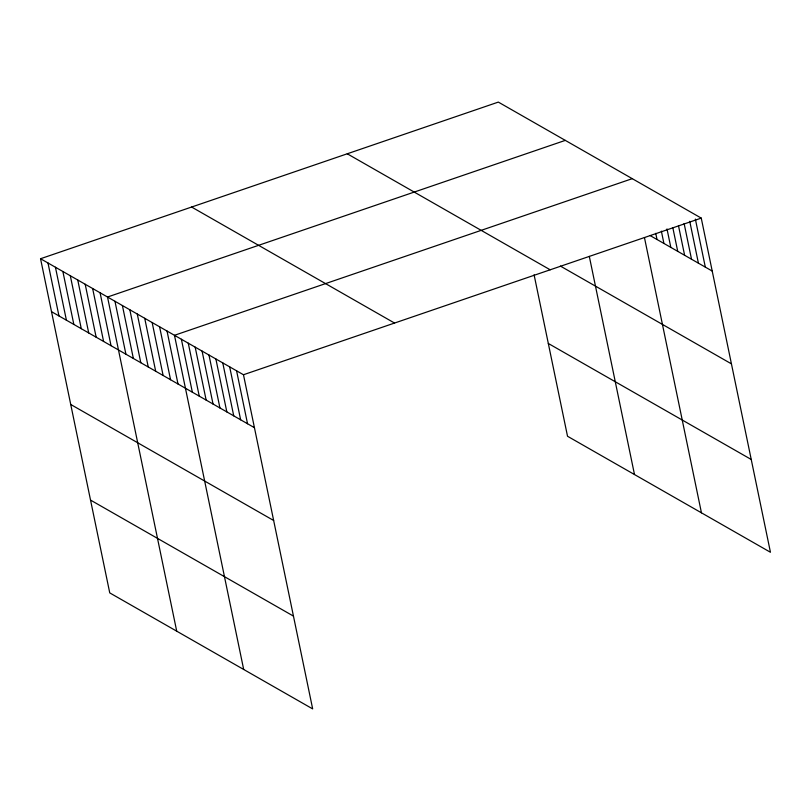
<?xml version="1.0" encoding="UTF-8"?>
<svg xmlns="http://www.w3.org/2000/svg" width="811" height="811" viewBox="0 0 811 811"><rect width="100%" height="100%" fill="white"/><g stroke="black" fill="none" stroke-linecap="round" stroke-linejoin="round"><path stroke-width="1.22" d="M40.55 258.729L243.472 374.743L312.671 708.905L109.749 592.892L40.55 258.729L498.329 102.095L701.251 218.108L770.45 552.271L567.528 436.257L534.094 274.817M565.287 140.384L107.518 297.019L176.717 631.171M632.256 178.663L174.477 335.298L243.685 669.46M243.472 374.743L701.251 218.108M650.118 235.565L712.21 271.056M560.401 266.079L731.431 363.855M347.26 153.786L550.182 269.799M548.307 343.459L751.229 459.472M191.619 207.038L394.541 323.052M51.519 311.677L254.441 427.691M70.729 404.476L273.652 520.49M90.538 500.093L293.46 616.107M695.372 219.092L705.317 267.113M689.745 221.302L698.413 263.17M684.119 223.512L691.519 259.226M678.493 225.732L684.616 255.283M672.877 227.942L677.722 251.339M666.997 228.925L670.819 247.396M661.37 231.135L663.915 243.452M655.744 233.345L657.022 239.509M644.451 237.562L701.454 512.826M589.313 256.388L634.496 474.536M236.579 370.799L247.537 423.747M229.675 366.856L240.644 419.804M222.772 362.912L233.74 415.861M215.878 358.969L226.837 411.917M208.974 355.025L219.943 407.974M202.081 351.082L213.04 404.03M195.177 347.128L206.146 400.087M188.274 343.185L199.242 396.143M181.38 339.241L192.349 392.189M167.036 331.05L178.004 383.998M159.595 326.792L170.563 379.741M152.154 322.535L163.123 375.493M144.713 318.287L155.682 371.235M137.272 314.029L148.241 366.977M129.841 309.772L140.8 362.73M122.4 305.524L133.359 358.472M114.959 301.266L125.918 354.214M100.077 292.761L111.036 345.709M92.636 288.503L103.595 341.461M85.196 284.255L96.154 337.204M77.755 279.998L88.713 332.946M70.314 275.75L81.282 328.698M62.873 271.492L73.842 324.441M55.432 267.235L66.401 320.193M47.991 262.987L58.96 315.935"/></g></svg>
